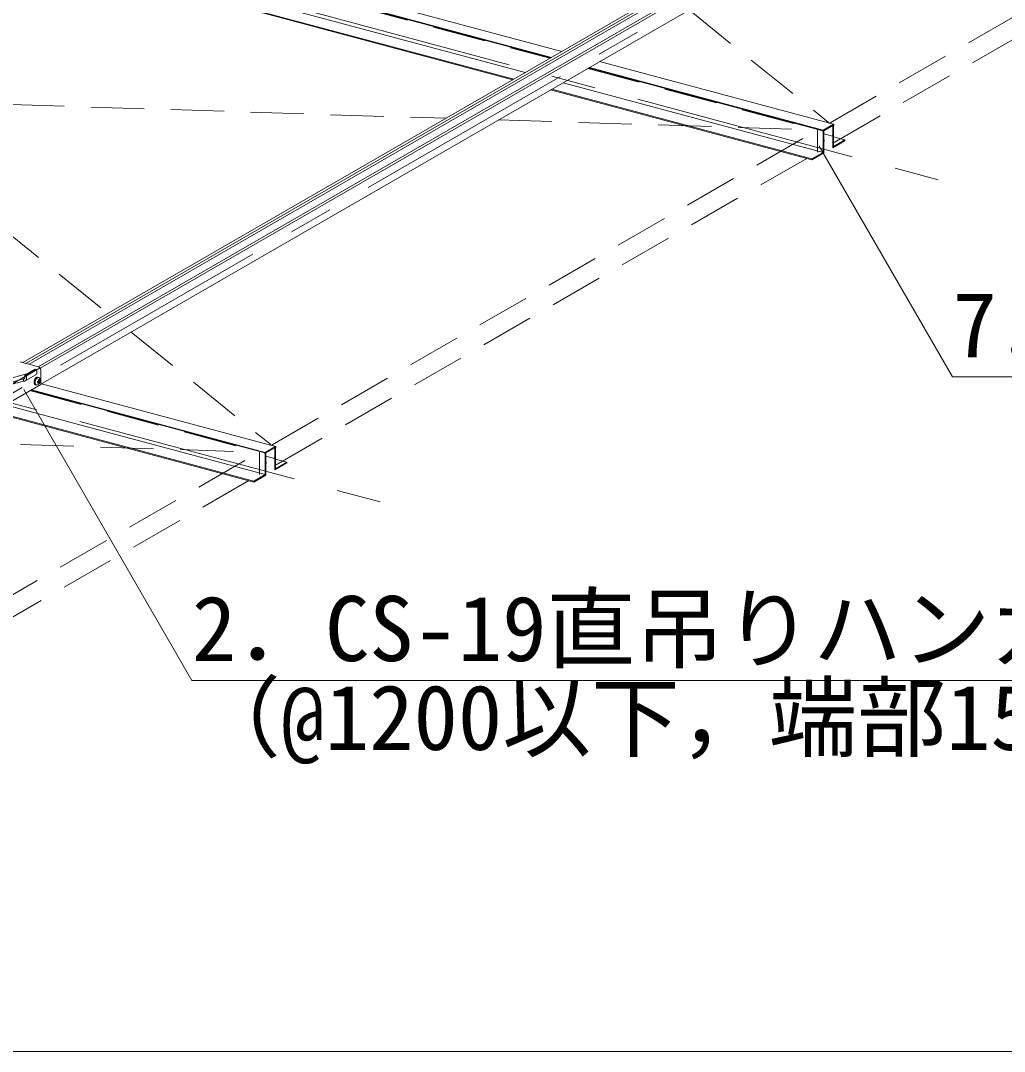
# Model space of a CAD drawing. Units: millimetres, scale not verified. Extents: x -9752 to 9748, y -6991 to 6878.
# Drawn here: x 6555 to 7663, y 2128 to 3288 of the extents above; entities that cross this region are included whole.
import ezdxf
from ezdxf.enums import TextEntityAlignment as Align

# ---------------------------------------------------------------- set-up
doc = ezdxf.new("R2010")
doc.units = ezdxf.units.MM
doc.header["$LTSCALE"] = 50
doc.linetypes.add('CHAIN1', pattern=[8, 5, -1, 1, -1])
doc.linetypes.add('DASHED1', pattern=[1.8, 1.2, -0.6])
for name, color, linetype, lineweight in [('3-0_中心線', 4, 'CHAIN1', 9), ('3-1_中線', 7, 'Continuous', 18), ('3-2_太線１', 7, 'Continuous', 18), ('3-6_文字', 4, 'Continuous', 18), ('3-8_隠線', 4, 'DASHED1', 9), ('F-6_文字', 7, 'Continuous', 18)]:
    doc.layers.add(name, color=color, linetype=linetype, lineweight=lineweight)
doc.styles.add('ＭＳ ゴシック', font='')
doc.styles.get('ＭＳ ゴシック').set_extended_font_data('MS Gothic')

msp = doc.modelspace()

# ---------------------------------------------------------------- linework, layer by layer
at = {"layer": '3-0_中心線'}
for p, q in [((5907.36, 2500.04), (9185.33, 4392.58)), ((4158.97, 4027.61), (7601.13, 3105.29)), ((3530.75, 3664.91), (6972.91, 2742.59))]:
    msp.add_line(p, q, dxfattribs=at)
at = {"layer": '3-1_中線'}
for p, q in [((7332.47, 3350.28), (6557.54, 2902.87)), ((6560.96, 2901.95), (7335.89, 3349.36)), ((6564.56, 2900.99), (7339.49, 3348.4)), ((7349.86, 3345.62), (6574.92, 2898.21)), ((6577.19, 2896.52), (7352.9, 3344.38)), ((7354.52, 3326.97), (6577.89, 2878.58)), ((6555.98, 2903.28), (6575.11, 2898.16)), ((6543.19, 2877.38), (6576.95, 2896.87)), ((6577.89, 2894.21), (6577.89, 2878.41)), ((6544.12, 2858.91), (6577.89, 2878.41)), ((6571.51, 2878.06), (6572.85, 2877.7)), ((6575.53, 2886.2), (6574.21, 2886.55))]:
    msp.add_line(p, q, dxfattribs=at)
at = {"layer": '3-1_中線', "linetype": 'DASHED1'}
for p, q in [((6562, 2890.11), (6538.99, 2883.9)), ((6559.73, 2888.8), (6571.52, 2895.61)), ((6573.52, 2895.07), (6561.73, 2888.26)), ((6571.52, 2895.61), (6573.52, 2895.07)), ((6573.52, 2892.07), (6573.52, 2895.07)), ((6536.26, 2878.42), (6558.38, 2884.46)), ((6537.02, 2876.32), (6558.38, 2882.16)), ((6558.38, 2884.46), (6558.38, 2882.16)), ((6559.73, 2888.8), (6561.73, 2888.26)), ((6559.73, 2885.79), (6559.73, 2888.8)), ((6572.12, 2889.24), (6560.29, 2882.41)), ((6561.73, 2885.26), (6561.73, 2888.26))]:
    msp.add_line(p, q, dxfattribs=at)
at = {"layer": '3-1_中線'}
for centre, radius, start, end in [((6556.75, 2905.25), 2.14, 219.0278, 222.96024), ((6556.69, 2905.19), 2.05, 222.95775, 226.99782), ((6556.62, 2905.12), 1.96, 226.99529, 231.16975), ((6556.56, 2905.03), 1.85, 231.16721, 235.50316), ((6556.49, 2904.94), 1.73, 235.50067, 240.02501), ((6556.43, 2904.84), 1.62, 240.02267, 244.76123), ((6556.38, 2904.73), 1.5, 244.7592, 249.73541), ((6556.35, 2904.63), 1.39, 249.7339, 254.9668), ((6574.39, 2895.47), 2.79, 69.7339, 74.9668), ((6574.31, 2895.26), 3, 64.7592, 69.73541), ((6574.21, 2895.06), 3.23, 60.02267, 64.76123), ((6574.1, 2894.86), 3.47, 55.50067, 60.02501), ((6573.97, 2894.67), 3.69, 51.16721, 55.50316), ((6573.83, 2894.5), 3.91, 46.99529, 51.16975), ((6573.7, 2894.35), 4.11, 42.95775, 46.99782), ((6573.58, 2894.24), 4.28, 39.0278, 42.96024), ((6573.47, 2894.15), 4.41, 35.17917, 39.03023), ((6573.39, 2894.1), 4.51, 31.38617, 35.18155), ((6573.34, 2894.07), 4.57, 27.62357, 31.38852), ((6573.33, 2894.06), 4.58, 23.86641, 27.6259), ((6573.37, 2894.08), 4.54, 20.08977, 23.86874), ((6573.44, 2894.1), 4.46, 16.26855, 20.09213), ((6573.56, 2894.14), 4.34, 12.37733, 16.27097), ((6573.71, 2894.17), 4.19, 8.39008, 12.37979), ((6573.89, 2894.2), 4, 4.28024, 8.39259), ((6574.1, 2894.21), 3.79, 0.02081, 4.28279), ((6576.4, 2880.74), 6.22, 176.70427, 179.97359), ((6575.79, 2880.74), 5.61, 179.96877, 183.46838), ((6576.95, 2880.71), 6.78, 173.62148, 176.70845), ((6575.17, 2880.7), 4.99, 183.46278, 187.24823), ((6577.44, 2880.65), 7.27, 170.67877, 173.62514), ((6574.56, 2880.62), 4.37, 187.24176, 191.3774), ((6577.84, 2880.59), 7.67, 167.83937, 170.68205), ((6573.97, 2880.5), 3.77, 191.37006, 195.92958), ((6578.12, 2880.53), 7.96, 165.07002, 167.84236), ((6573.44, 2880.35), 3.22, 195.92159, 200.98712), ((6578.29, 2880.48), 8.13, 162.33987, 165.07285), ((6572.98, 2880.18), 2.73, 200.97903, 206.63701), ((6578.33, 2880.47), 8.18, 159.61942, 162.34262), ((6572.6, 2879.98), 2.31, 206.63008, 212.96169), ((6578.25, 2880.5), 8.09, 156.87947, 159.62218), ((6572.31, 2879.79), 1.96, 212.95801, 220.02158), ((6572.1, 2879.62), 1.69, 220.02408, 227.82809), ((6578.06, 2880.58), 7.88, 154.09019, 156.88234), ((6577.76, 2880.73), 7.55, 151.22003, 154.09326), ((6571.97, 2879.48), 1.49, 227.83966, 236.31081), ((6571.9, 2879.38), 1.37, 236.33252, 245.29295), ((6577.38, 2880.94), 7.11, 148.23471, 151.22342), ((6576.94, 2881.21), 6.6, 145.09595, 148.23853), ((6571.88, 2879.33), 1.32, 245.32216, 254.49692), ((6577.7, 2880.39), 6.22, 176.70427, 179.97359), ((6577.1, 2880.39), 5.61, 179.96877, 183.46838), ((6576.47, 2880.35), 4.99, 183.46278, 187.24823), ((6578.26, 2880.36), 6.78, 173.62148, 176.70845), ((6575.86, 2880.27), 4.37, 187.24176, 191.3774), ((6576.47, 2881.54), 6.02, 141.76025, 145.10034), ((6578.75, 2880.3), 7.27, 170.67877, 173.62514), ((6571.89, 2879.36), 1.35, 254.52733, 255.24612), ((6579.14, 2880.24), 7.67, 167.83937, 170.68205), ((6575.28, 2880.15), 3.77, 191.37006, 195.92958), ((6579.43, 2880.18), 7.96, 165.07002, 167.84236), ((6574.75, 2880), 3.22, 195.92159, 200.98712), ((6575.99, 2881.92), 5.41, 138.17744, 141.76534), ((6579.6, 2880.13), 8.13, 162.33987, 165.07285), ((6574.29, 2879.83), 2.73, 200.97903, 206.63701), ((6579.64, 2880.12), 8.18, 159.61942, 162.34262), ((6573.91, 2879.64), 2.31, 206.63008, 212.96169), ((6575.52, 2882.34), 4.78, 134.28928, 138.18332), ((6573.61, 2879.45), 1.96, 212.95801, 220.02158), ((6579.56, 2880.15), 8.09, 156.87947, 159.62218), ((6579.36, 2880.24), 7.88, 154.09019, 156.88234), ((6573.41, 2879.27), 1.69, 220.02408, 227.82809), ((6575.09, 2882.78), 4.17, 130.02838, 134.29604), ((6579.06, 2880.38), 7.55, 151.22003, 154.09326), ((6573.28, 2879.13), 1.49, 227.83966, 236.31081), ((6574.72, 2883.22), 3.59, 125.31799, 130.03598), ((6578.68, 2880.59), 7.11, 148.23471, 151.22342), ((6573.21, 2879.03), 1.37, 236.33252, 245.29295), ((6578.24, 2880.86), 6.6, 145.09595, 148.23853), ((6574.41, 2883.66), 3.05, 120.07359, 125.32611), ((6577.77, 2881.19), 6.02, 141.76025, 145.10034), ((6574.18, 2884.07), 2.58, 114.20833, 120.08147), ((6577.29, 2881.57), 5.41, 138.17744, 141.76534), ((6574.01, 2884.43), 2.18, 107.64462, 114.21445), ((6572.94, 2881.23), 3.59, 275.19202, 306.6422), ((6576.83, 2881.99), 4.78, 134.28928, 138.18332), ((6573.91, 2884.74), 1.86, 100.33492, 107.64659), ((6576.4, 2882.43), 4.17, 130.02838, 134.29604), ((6573.87, 2884.98), 1.61, 92.29131, 100.32968), ((6576.02, 2882.87), 3.59, 125.31799, 130.03598), ((6572.64, 2885.45), 4.15, 285.93868, 307.6645), ((6571.83, 2885.73), 5.82, 289.57153, 304.4913), ((6573.86, 2885.15), 1.44, 83.61781, 92.27635), ((6575.71, 2883.31), 3.05, 120.07359, 125.32611), ((6573.87, 2885.25), 1.35, 74.62601, 83.59312), ((6575.48, 2883.72), 2.58, 114.20833, 120.08147), ((6575.32, 2884.08), 2.18, 107.64462, 114.21445), ((6575.22, 2884.39), 1.86, 100.33492, 107.64659), ((6568.37, 2881.83), 6.81, 337.82465, 352.45616), ((6575.17, 2884.63), 1.61, 92.29131, 100.32968), ((6568.37, 2881.83), 6.81, 2.86034, 14.30578), ((6571.13, 2883.03), 6.12, 310.16956, 328.3844), ((6575.17, 2884.8), 1.44, 83.61781, 92.27635), ((6575.18, 2884.9), 1.35, 74.52733, 83.59312), ((6575.18, 2884.92), 1.32, 65.32216, 74.49692), ((6575.16, 2884.88), 1.37, 56.33252, 65.29295), ((6568.23, 2881.79), 7.9, 9.21209, 17.62695), ((6574.47, 2883.9), 2.56, 17.11189, 55.51348), ((6568.23, 2881.79), 7.9, 346.74771, 0.11876), ((6572.64, 2885.45), 4.15, 324.77545, 338.6087), ((6571.83, 2885.73), 5.82, 317.67288, 325.73988), ((6572.3, 2882.55), 4.88, 326.01801, 4.94677), ((6570.24, 2882.86), 6.92, 0.87855, 15.05659), ((6573.19, 2878.98), 1.32, 245.32216, 254.49692), ((6573.19, 2879.01), 1.35, 254.52733, 263.59312), ((6573.2, 2879.1), 1.44, 263.61781, 272.27635)]:
    msp.add_arc(centre, radius, start, end, dxfattribs=at)
at = {"layer": '3-1_中線', "linetype": 'DASHED1'}
for centre, radius, start, end in [((6570.85, 2891.38), 2.49, 304.90189, 311.44078), ((6570.79, 2891.45), 2.59, 311.44643, 317.82651), ((6570.69, 2891.54), 2.72, 317.83067, 323.99939), ((6570.55, 2891.64), 2.89, 324.00197, 329.92337), ((6570.37, 2891.75), 3.1, 329.92445, 335.57913), ((6570.16, 2891.85), 3.34, 335.57898, 340.96216), ((6569.91, 2891.93), 3.6, 340.96106, 346.07968), ((6569.64, 2892), 3.88, 346.07793, 350.94751), ((6569.35, 2892.05), 4.17, 350.94533, 355.5871), ((6569.06, 2892.07), 4.46, 355.58469, 0.02333), ((6568.78, 2892.07), 4.74, 0.02081, 0.02295), ((6558.61, 2885.82), 1.37, 254.96606, 255.03403), ((6558.59, 2885.72), 1.28, 260.46814, 266.24089), ((6559.09, 2885.31), 3.23, 257.31853, 260.46779), ((6558.59, 2885.64), 1.2, 266.2426, 272.27553), ((6559.05, 2885.09), 3.01, 260.46814, 266.24089), ((6558.59, 2885.58), 1.13, 272.27881, 278.54541), ((6558.6, 2885.53), 1.08, 278.55026, 285.00719), ((6559.04, 2884.9), 2.81, 266.2426, 272.27553), ((6558.6, 2885.5), 1.05, 285.01338, 291.6015), ((6558.61, 2885.48), 1.03, 291.60857, 298.2567), ((6558.61, 2885.49), 1.04, 298.26396, 304.89513), ((6559.04, 2884.74), 2.66, 272.27881, 278.54541), ((6558.59, 2885.5), 1.06, 304.90189, 311.44078), ((6558.57, 2885.53), 1.1, 311.44643, 317.82651), ((6558.52, 2885.57), 1.16, 317.83067, 323.99939), ((6559.06, 2884.63), 2.54, 278.55026, 285.00719), ((6558.47, 2885.62), 1.23, 324.00197, 329.92337), ((6558.39, 2885.66), 1.32, 329.92445, 335.57913), ((6558.3, 2885.7), 1.42, 335.57898, 340.96216), ((6558.19, 2885.74), 1.53, 340.96106, 346.07968), ((6558.08, 2885.77), 1.65, 346.07793, 350.94751), ((6557.96, 2885.79), 1.77, 350.94533, 355.5871), ((6557.83, 2885.8), 1.9, 355.58469, 0.02333), ((6557.71, 2885.8), 2.01, 0.02081, 0.02295), ((6559.08, 2884.55), 2.47, 285.01338, 291.6015), ((6559.09, 2884.52), 2.43, 291.60857, 298.2567), ((6559.09, 2884.53), 2.44, 298.26396, 304.89513), ((6559.06, 2884.57), 2.49, 304.90189, 311.44078), ((6559, 2884.64), 2.59, 311.44643, 317.82651), ((6558.9, 2884.73), 2.72, 317.83067, 323.99939), ((6558.76, 2884.84), 2.89, 324.00197, 329.92337), ((6558.58, 2884.94), 3.1, 329.92445, 335.57913), ((6558.36, 2885.04), 3.34, 335.57898, 340.96216), ((6558.11, 2885.12), 3.6, 340.96106, 346.07968), ((6557.84, 2885.19), 3.88, 346.07793, 350.94751), ((6557.56, 2885.24), 4.17, 350.94533, 355.5871), ((6557.27, 2885.26), 4.46, 355.58469, 0.02333), ((6556.99, 2885.26), 4.74, 0.02081, 0.02295), ((6570.88, 2891.34), 2.44, 300.53668, 304.89513)]:
    msp.add_arc(centre, radius, start, end, dxfattribs=at)
at = {"layer": '3-2_太線１'}
for p, q in [((7164.31, 3253.19), (6163.74, 3521.29)), ((7151.94, 3246.04), (6151.37, 3514.15)), ((7152.82, 3246.56), (6152.26, 3514.66)), ((7123.25, 3229.48), (6122.68, 3497.58)), ((7109.23, 3221.39), (6108.66, 3489.49)), ((7110.41, 3222.07), (6109.85, 3490.17)), ((7470.27, 3171.21), (7206.94, 3241.76)), ((7458.34, 3163.94), (7194.57, 3234.62)), ((7458.78, 3164.58), (7195.46, 3235.13)), ((7458.78, 3139.58), (7165.88, 3218.06)), ((7445.95, 3131.17), (7151.86, 3209.97)), ((7445.95, 3132.17), (7153.05, 3210.65)), ((7458.78, 3164.58), (7470.27, 3171.21)), ((7459.46, 3163.97), (7469.59, 3169.82)), ((7470.52, 3171.25), (7464.21, 3172.94)), ((7469.59, 3169.82), (7469.59, 3159.32)), ((7470.27, 3169.71), (7470.27, 3146.21)), ((7458.78, 3163.08), (7458.78, 3139.58)), ((7459.46, 3163.97), (7459.46, 3153.47)), ((7469.34, 3157.77), (7459.46, 3160.42)), ((7469.59, 3157.82), (7469.59, 3144.82)), ((7483.1, 3153.62), (7470.27, 3157.05)), ((7459.71, 3153.51), (7459.46, 3153.58)), ((7459.46, 3151.97), (7459.46, 3138.97)), ((7469.59, 3144.82), (7483.1, 3152.62)), ((7469.59, 3144.82), (7469.59, 3151.52)), ((7470.27, 3146.21), (7483.1, 3153.62)), ((7483.1, 3153.62), (7483.1, 3152.62)), ((7445.95, 3131.17), (7459.46, 3138.97)), ((6842.05, 2808.51), (6578.72, 2879.06)), ((6830.13, 2801.24), (6566.55, 2871.87)), ((6830.57, 2801.88), (6567.44, 2872.38)), ((6830.57, 2776.88), (6537.67, 2855.36)), ((6817.73, 2768.47), (6523.65, 2847.27)), ((6817.73, 2769.47), (6524.83, 2847.95)), ((6830.57, 2801.88), (6842.05, 2808.51)), ((6842.3, 2808.55), (6835.99, 2810.24)), ((6830.57, 2800.38), (6830.57, 2776.88)), ((6831.24, 2801.27), (6841.38, 2807.12)), ((6831.24, 2801.27), (6831.24, 2790.77)), ((6841.13, 2795.07), (6831.24, 2797.72)), ((6841.38, 2807.12), (6841.38, 2796.62)), ((6842.05, 2807.01), (6842.05, 2783.51)), ((6831.5, 2790.81), (6831.24, 2790.88)), ((6831.24, 2789.27), (6831.24, 2776.27)), ((6841.38, 2795.12), (6841.38, 2782.12)), ((6841.38, 2782.12), (6854.89, 2789.92)), ((6841.38, 2782.12), (6841.38, 2788.82)), ((6854.89, 2790.92), (6842.05, 2794.35)), ((6842.05, 2783.51), (6854.89, 2790.92)), ((6854.89, 2790.92), (6854.89, 2789.92)), ((6817.73, 2768.47), (6831.24, 2776.27))]:
    msp.add_line(p, q, dxfattribs=at)
for points in [[(7445.95, 3131.17), (7445.95, 3132.17), (7458.78, 3139.58)], [(6817.73, 2768.47), (6817.73, 2769.47), (6830.57, 2776.88)]]:
    msp.add_lwpolyline(points, dxfattribs=at)
for centre, start_param, end_param in [((7470.27, 3170.46), 0.5527545, 3.6943472), ((7458.78, 3163.83), 3.6943472, 6.8359398), ((7469.59, 3158.57), 3.6943472, 6.8359398), ((7459.46, 3152.72), 0.5527545, 3.6943472), ((6842.05, 2807.76), 0.5527545, 3.6943472), ((6830.57, 2801.13), 3.6943472, 6.8359398), ((6841.38, 2795.87), 3.6943472, 6.8359398), ((6831.24, 2790.02), 0.5527545, 3.6943472)]:
    msp.add_ellipse(centre, major_axis=(-0.266, -0.792), ratio=0.544498, start_param=start_param, end_param=end_param, dxfattribs=at)
at = {"layer": '3-6_文字', "color": 7}
for p, q in [((7454.32, 3146.7), (7604.32, 2886.9)), ((7604.32, 2886.9), (9004.32, 2886.9)), ((6558.78, 2872.56), (6747.95, 2544.9)), ((6747.95, 2544.9), (8147.95, 2544.9))]:
    msp.add_line(p, q, dxfattribs=at)
at = {"layer": '3-8_隠線'}
for p, q in [((7466.49, 3172.97), (8080.57, 3527.5)), ((6150.49, 3513.64), (7151.06, 3245.54)), ((7471.02, 3150.58), (8080.57, 3502.5)), ((7307.7, 3299.94), (7464.88, 3173.4)), ((7193.69, 3234.11), (7452.36, 3164.8)), ((5644.69, 3221.62), (7034, 3177.95)), ((7093.19, 3176.09), (7452.36, 3164.8)), ((6838.28, 2810.27), (7452.36, 3164.8)), ((7452.36, 3164.8), (7452.36, 3139.8)), ((6842.81, 2787.88), (7452.36, 3139.8)), ((6528.45, 3058.82), (6653.41, 2958.22)), ((6679.48, 2937.24), (6836.66, 2810.7)), ((6565.47, 2871.41), (6824.14, 2802.1)), ((6464.98, 2813.39), (6824.14, 2802.1)), ((6210.06, 2447.57), (6824.14, 2802.1)), ((6824.14, 2802.1), (6824.14, 2777.1)), ((6214.59, 2425.18), (6824.14, 2777.1))]:
    msp.add_line(p, q, dxfattribs=at)
at = {"layer": 'F-6_文字', "color": 3}
msp.add_line((-1.67, 2127.5), (9748.33, 2127.5), dxfattribs=at)

# ---------------------------------------------------------------- texts
at = {"layer": '3-6_文字', "style": 'ＭＳ ゴシック'}
for s, p in [('7．アルミハット型バー @930mm', (7604.32, 2886.9)), ('2．CS-19直吊りハンガー', (6747.95, 2544.9)), ('（@1200以下，端部150mm以下）', (6747.95, 2444.9))]:
    msp.add_text(s, height=73.31, dxfattribs=at).set_placement(p, align=Align.BOTTOM_LEFT)

doc.saveas('drawing.dxf')
